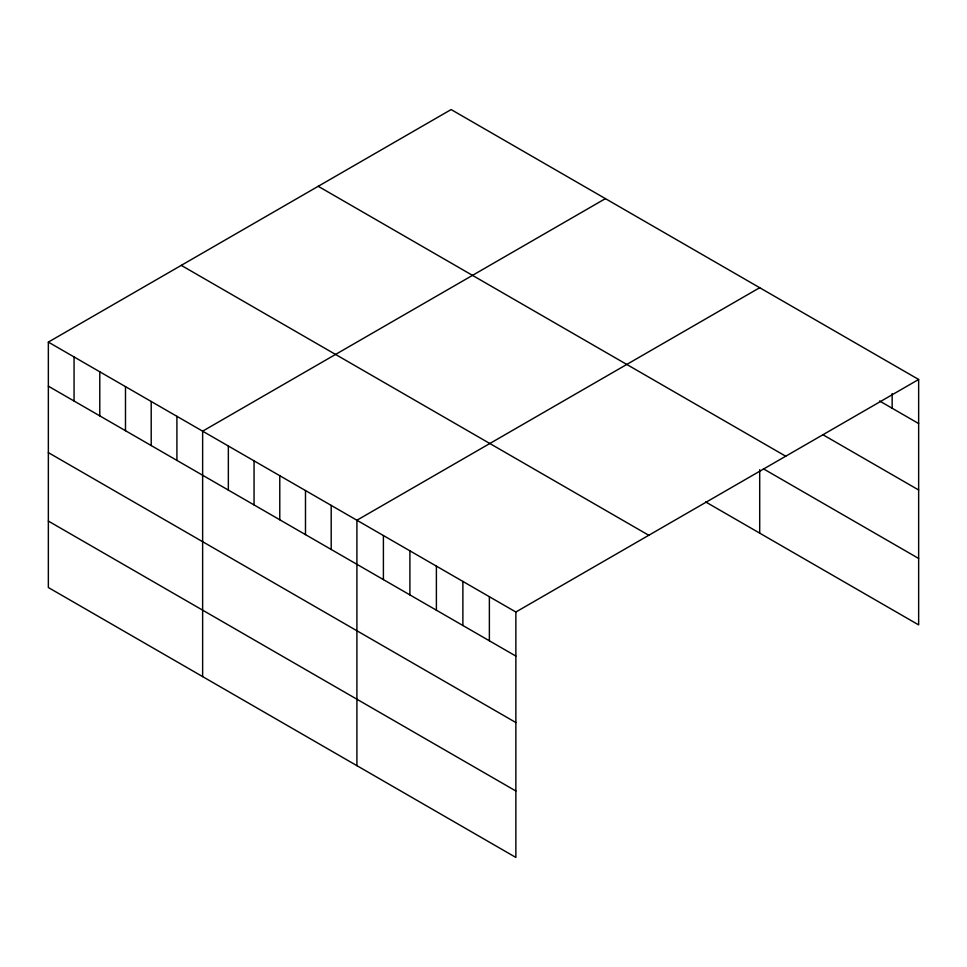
<?xml version="1.0" encoding="UTF-8"?>
<svg xmlns="http://www.w3.org/2000/svg" width="967" height="967" viewBox="0 0 967 967"><rect width="100%" height="100%" fill="white"/><g stroke="black" fill="none" stroke-linecap="round" stroke-linejoin="round"><path stroke-width="1.45" d="M48.35 342.1L515.87 612.014L515.87 857.439L48.35 587.525L48.35 342.1L451.13 109.561L918.65 379.475L918.65 624.9L705.692 501.958M605.415 198.634L202.635 431.173L202.635 676.598M759.699 287.707L356.908 520.246L356.908 765.671M515.87 612.014L918.65 379.475M879.547 400.967L918.65 423.546M822.772 434.642L918.65 489.991M318.216 186.293L785.736 456.219M763.483 468.862L918.65 558.455M181.264 265.357L648.784 535.283M48.35 386.171L515.87 656.085M48.35 452.616L515.87 722.542M48.35 521.08L515.87 790.994M892.154 393.557L892.154 408.255M759.699 469.696L759.699 533.131M489.375 596.724L489.375 640.795M462.879 581.433L462.879 625.504M436.395 566.13L436.395 610.201M409.899 550.839L409.899 594.91M383.403 535.537L383.403 579.608M331.197 505.403L331.197 549.474M305.487 490.559L305.487 534.63M279.777 475.716L279.777 519.775M254.055 460.86L254.055 504.931M228.345 446.017L228.345 490.088M176.913 416.33L176.913 460.401M151.203 401.486L151.203 445.557M125.492 386.643L125.492 430.702M99.782 371.787L99.782 415.858M74.06 356.944L74.06 401.015"/></g></svg>
